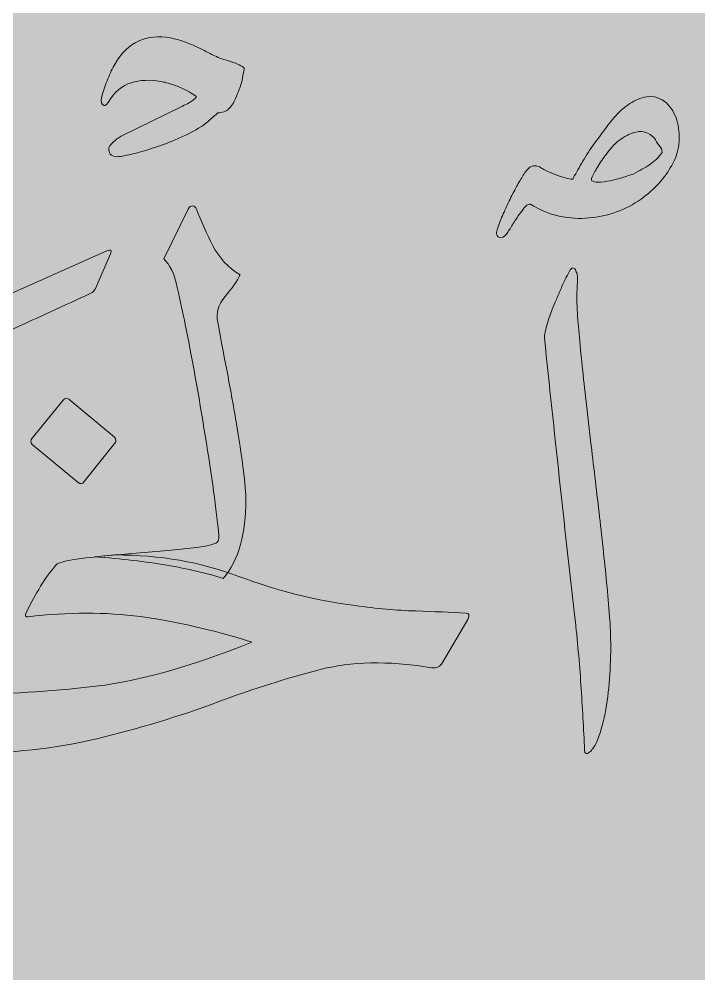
# Model space of a CAD drawing. Header units: inches. Extents: x -1481 to -429, y -1676 to -696.
# Drawn here: x -889.04 to -879.45, y -885.72 to -872.26 of the extents above; entities that cross this region are included whole.
import ezdxf

# ---------------------------------------------------------------- set-up
doc = ezdxf.new("R2010")
doc.units = ezdxf.units.IN
doc.header["$MEASUREMENT"] = 0
doc.layers.add('Layer 1', color=7, linetype='Continuous')

# ---------------------------------------------------------------- blocks, each defined once
blk = doc.blocks.new('block 233')
at = {"layer": 'Layer 1', "true_color": 0x009344}
h = blk.add_hatch(color=114, dxfattribs=at)
h.dxf.hatch_style = 2
h.paths.add_polyline_path([(-693.785, -985.727), (-933.785, -985.727), (-933.785, -695.727), (-693.785, -695.727)])
blk = doc.blocks.new('block 299')
at = {"layer": 'Layer 1', "color": 40, "lineweight": 30, "true_color": 0xf9a01b}
blk.add_open_spline([(-895.75, -776.717), (-895.75, -776.717), (-873.134, -776.717), (-873.134, -776.717), (-873.134, -776.717), (-873.134, -979.845), (-873.134, -979.845), (-873.134, -979.845), (-912.197, -979.845), (-912.197, -979.845), (-912.197, -979.845), (-912.197, -792.342), (-912.197, -792.342), (-912.197, -783.712), (-904.833, -776.717), (-895.75, -776.717)], degree=3, knots=[0, 0, 0, 0, 1, 1, 1, 2, 2, 2, 3, 3, 3, 4, 4, 4, 5, 5, 5, 5], dxfattribs=at)
blk = doc.blocks.new('block 298')
at = {"layer": 'Layer 1', "true_color": 0x49c6ea}
h = blk.add_hatch(color=133, dxfattribs=at)
h.dxf.hatch_style = 2
h.paths.add_polyline_path([(-918.978, -972.482), (-748.663, -972.482), (-748.663, -755.291), (-918.978, -755.291)])
h = blk.add_hatch(color=133, dxfattribs=at)
h.dxf.hatch_style = 2
h.paths.add_polyline_path([(-907.24, -967.404), (-761.143, -967.404), (-761.143, -765.838), (-907.24, -765.838)])
at = {"layer": 'Layer 1', "true_color": 0xfff4c8}
h = blk.add_hatch(color=254, dxfattribs=at)
h.dxf.hatch_style = 2
h.paths.add_polyline_path([(-911.867, -897.818), (-756.165, -897.818), (-756.165, -865.294), (-911.867, -865.294)])
at = {"layer": 'Layer 1'}
blk.add_blockref('block 299', (0, 0), dxfattribs=at)
blk = doc.blocks.new('block 359')
at = {"layer": 'Layer 1', "true_color": 0x231f20}
h = blk.add_hatch(color=250, dxfattribs=at)
h.dxf.hatch_style = 2
edge = h.paths.add_edge_path()
edge.add_spline(control_points=[(-888.033, -876.133), (-888.208, -876.214), (-888.391, -876.298), (-888.582, -876.385), (-888.772, -876.473), (-888.957, -876.557), (-889.135, -876.637), (-889.314, -876.718), (-889.48, -876.793), (-889.634, -876.863), (-889.788, -876.933), (-889.919, -876.991), (-890.027, -877.036), (-890.052, -877.047), (-890.069, -877.047), (-890.08, -877.036), (-890.09, -877.026), (-890.09, -877.01), (-890.08, -876.989), (-890.08, -876.989), (-889.823, -876.474), (-889.823, -876.474), (-889.805, -876.447), (-889.787, -876.427), (-889.768, -876.414), (-889.748, -876.402), (-889.73, -876.391), (-889.713, -876.38), (-889.713, -876.38), (-887.797, -875.53), (-887.797, -875.53), (-887.741, -875.505), (-887.723, -875.519), (-887.744, -875.572), (-887.744, -875.572), (-887.959, -876.06), (-887.959, -876.06), (-887.97, -876.091), (-887.994, -876.116), (-888.033, -876.133)], knot_values=[0, 0, 0, 0, 1, 1, 1, 2, 2, 2, 3, 3, 3, 4, 4, 4, 5, 5, 5, 6, 6, 6, 7, 7, 7, 8, 8, 8, 9, 9, 9, 10, 10, 10, 11, 11, 11, 12, 12, 12, 13, 13, 13, 13], degree=3, periodic=1)
at = {"layer": 'Layer 1', "lineweight": 0}
blk.add_open_spline([(-888.033, -876.133), (-888.208, -876.214), (-888.391, -876.298), (-888.582, -876.385), (-888.772, -876.473), (-888.957, -876.557), (-889.135, -876.637), (-889.314, -876.718), (-889.48, -876.793), (-889.634, -876.863), (-889.788, -876.933), (-889.919, -876.991), (-890.027, -877.036), (-890.052, -877.047), (-890.069, -877.047), (-890.08, -877.036), (-890.09, -877.026), (-890.09, -877.01), (-890.08, -876.989), (-890.08, -876.989), (-889.823, -876.474), (-889.823, -876.474), (-889.805, -876.447), (-889.787, -876.427), (-889.768, -876.414), (-889.748, -876.402), (-889.73, -876.391), (-889.713, -876.38), (-889.713, -876.38), (-887.797, -875.53), (-887.797, -875.53), (-887.741, -875.505), (-887.723, -875.519), (-887.744, -875.572), (-887.744, -875.572), (-887.959, -876.06), (-887.959, -876.06), (-887.97, -876.091), (-887.994, -876.116), (-888.033, -876.133)], degree=3, knots=[0, 0, 0, 0, 1, 1, 1, 2, 2, 2, 3, 3, 3, 4, 4, 4, 5, 5, 5, 6, 6, 6, 7, 7, 7, 8, 8, 8, 9, 9, 9, 10, 10, 10, 11, 11, 11, 12, 12, 12, 13, 13, 13, 13], dxfattribs=at)
blk = doc.blocks.new('block 360')
at = {"layer": 'Layer 1', "true_color": 0x231f20}
h = blk.add_hatch(color=250, dxfattribs=at)
h.dxf.hatch_style = 2
edge = h.paths.add_edge_path()
edge.add_spline(control_points=[(-885.859, -872.97), (-885.866, -872.995), (-885.875, -873.037), (-885.886, -873.097), (-885.896, -873.156), (-885.914, -873.215), (-885.938, -873.275), (-885.959, -873.324), (-885.98, -873.372), (-886.001, -873.419), (-886.022, -873.467), (-886.05, -873.504), (-886.085, -873.532), (-886.092, -873.546), (-886.112, -873.558), (-886.145, -873.569), (-886.179, -873.579), (-886.206, -873.585), (-886.227, -873.585), (-886.23, -873.585), (-886.242, -873.593), (-886.261, -873.611), (-886.28, -873.628), (-886.303, -873.648), (-886.329, -873.671), (-886.355, -873.694), (-886.381, -873.716), (-886.405, -873.737), (-886.43, -873.758), (-886.449, -873.772), (-886.463, -873.779), (-886.568, -873.842), (-886.677, -873.898), (-886.791, -873.947), (-886.905, -873.996), (-887.014, -874.038), (-887.119, -874.072), (-887.224, -874.108), (-887.318, -874.136), (-887.402, -874.157), (-887.486, -874.178), (-887.551, -874.192), (-887.597, -874.199), (-887.642, -874.206), (-887.681, -874.204), (-887.712, -874.193), (-887.743, -874.183), (-887.763, -874.157), (-887.77, -874.115), (-887.773, -874.094), (-887.768, -874.072), (-887.754, -874.051), (-887.74, -874.031), (-887.722, -874.01), (-887.701, -873.991), (-887.681, -873.972), (-887.66, -873.955), (-887.639, -873.942), (-887.618, -873.927), (-887.6, -873.917), (-887.586, -873.91), (-887.586, -873.91), (-886.731, -873.49), (-886.731, -873.49), (-886.661, -873.459), (-886.611, -873.431), (-886.581, -873.406), (-886.551, -873.382), (-886.536, -873.366), (-886.536, -873.359), (-886.536, -873.356), (-886.552, -873.343), (-886.584, -873.322), (-886.615, -873.301), (-886.655, -873.278), (-886.704, -873.254), (-886.753, -873.229), (-886.808, -873.207), (-886.867, -873.186), (-886.926, -873.165), (-886.984, -873.151), (-887.04, -873.144), (-887.191, -873.116), (-887.329, -873.121), (-887.455, -873.16), (-887.581, -873.198), (-887.689, -873.29), (-887.78, -873.438), (-887.812, -873.486), (-887.838, -873.496), (-887.859, -873.467), (-887.88, -873.437), (-887.882, -873.392), (-887.864, -873.332), (-887.84, -873.256), (-887.813, -873.18), (-887.783, -873.104), (-887.753, -873.029), (-887.719, -872.958), (-887.681, -872.892), (-887.499, -872.587), (-887.238, -872.467), (-886.899, -872.529), (-886.829, -872.544), (-886.765, -872.561), (-886.707, -872.582), (-886.649, -872.603), (-886.594, -872.626), (-886.542, -872.65), (-886.489, -872.675), (-886.436, -872.701), (-886.381, -872.729), (-886.327, -872.757), (-886.269, -872.785), (-886.206, -872.813), (-886.192, -872.82), (-886.165, -872.829), (-886.127, -872.839), (-886.088, -872.85), (-886.05, -872.862), (-886.011, -872.876), (-885.973, -872.89), (-885.938, -872.905), (-885.907, -872.92), (-885.875, -872.936), (-885.859, -872.953), (-885.859, -872.97)], knot_values=[0, 0, 0, 0, 1, 1, 1, 2, 2, 2, 3, 3, 3, 4, 4, 4, 5, 5, 5, 6, 6, 6, 7, 7, 7, 8, 8, 8, 9, 9, 9, 10, 10, 10, 11, 11, 11, 12, 12, 12, 13, 13, 13, 14, 14, 14, 15, 15, 15, 16, 16, 16, 17, 17, 17, 18, 18, 18, 19, 19, 19, 20, 20, 20, 21, 21, 21, 22, 22, 22, 23, 23, 23, 24, 24, 24, 25, 25, 25, 26, 26, 26, 27, 27, 27, 28, 28, 28, 29, 29, 29, 30, 30, 30, 31, 31, 31, 32, 32, 32, 33, 33, 33, 34, 34, 34, 35, 35, 35, 36, 36, 36, 37, 37, 37, 38, 38, 38, 39, 39, 39, 40, 40, 40, 41, 41, 41, 42, 42, 42, 42], degree=3, periodic=1)
at = {"layer": 'Layer 1', "lineweight": 0}
blk.add_open_spline([(-885.859, -872.97), (-885.866, -872.995), (-885.875, -873.037), (-885.886, -873.097), (-885.896, -873.156), (-885.914, -873.215), (-885.938, -873.275), (-885.959, -873.324), (-885.98, -873.372), (-886.001, -873.419), (-886.022, -873.467), (-886.05, -873.504), (-886.085, -873.532), (-886.092, -873.546), (-886.112, -873.558), (-886.145, -873.569), (-886.179, -873.579), (-886.206, -873.585), (-886.227, -873.585), (-886.23, -873.585), (-886.242, -873.593), (-886.261, -873.611), (-886.28, -873.628), (-886.303, -873.648), (-886.329, -873.671), (-886.355, -873.694), (-886.381, -873.716), (-886.405, -873.737), (-886.43, -873.758), (-886.449, -873.772), (-886.463, -873.779), (-886.568, -873.842), (-886.677, -873.898), (-886.791, -873.947), (-886.905, -873.996), (-887.014, -874.038), (-887.119, -874.072), (-887.224, -874.108), (-887.318, -874.136), (-887.402, -874.157), (-887.486, -874.178), (-887.551, -874.192), (-887.597, -874.199), (-887.642, -874.206), (-887.681, -874.204), (-887.712, -874.193), (-887.743, -874.183), (-887.763, -874.157), (-887.77, -874.115), (-887.773, -874.094), (-887.768, -874.072), (-887.754, -874.051), (-887.74, -874.031), (-887.722, -874.01), (-887.701, -873.991), (-887.681, -873.972), (-887.66, -873.955), (-887.639, -873.942), (-887.618, -873.927), (-887.6, -873.917), (-887.586, -873.91), (-887.586, -873.91), (-886.731, -873.49), (-886.731, -873.49), (-886.661, -873.459), (-886.611, -873.431), (-886.581, -873.406), (-886.551, -873.382), (-886.536, -873.366), (-886.536, -873.359), (-886.536, -873.356), (-886.552, -873.343), (-886.584, -873.322), (-886.615, -873.301), (-886.655, -873.278), (-886.704, -873.254), (-886.753, -873.229), (-886.808, -873.207), (-886.867, -873.186), (-886.926, -873.165), (-886.984, -873.151), (-887.04, -873.144), (-887.191, -873.116), (-887.329, -873.121), (-887.455, -873.16), (-887.581, -873.198), (-887.689, -873.29), (-887.78, -873.438), (-887.812, -873.486), (-887.838, -873.496), (-887.859, -873.467), (-887.88, -873.437), (-887.882, -873.392), (-887.864, -873.332), (-887.84, -873.256), (-887.813, -873.18), (-887.783, -873.104), (-887.753, -873.029), (-887.719, -872.958), (-887.681, -872.892), (-887.499, -872.587), (-887.238, -872.467), (-886.899, -872.529), (-886.829, -872.544), (-886.765, -872.561), (-886.707, -872.582), (-886.649, -872.603), (-886.594, -872.626), (-886.542, -872.65), (-886.489, -872.675), (-886.436, -872.701), (-886.381, -872.729), (-886.327, -872.757), (-886.269, -872.785), (-886.206, -872.813), (-886.192, -872.82), (-886.165, -872.829), (-886.127, -872.839), (-886.088, -872.85), (-886.05, -872.862), (-886.011, -872.876), (-885.973, -872.89), (-885.938, -872.905), (-885.907, -872.92), (-885.875, -872.936), (-885.859, -872.953), (-885.859, -872.97)], degree=3, knots=[0, 0, 0, 0, 1, 1, 1, 2, 2, 2, 3, 3, 3, 4, 4, 4, 5, 5, 5, 6, 6, 6, 7, 7, 7, 8, 8, 8, 9, 9, 9, 10, 10, 10, 11, 11, 11, 12, 12, 12, 13, 13, 13, 14, 14, 14, 15, 15, 15, 16, 16, 16, 17, 17, 17, 18, 18, 18, 19, 19, 19, 20, 20, 20, 21, 21, 21, 22, 22, 22, 23, 23, 23, 24, 24, 24, 25, 25, 25, 26, 26, 26, 27, 27, 27, 28, 28, 28, 29, 29, 29, 30, 30, 30, 31, 31, 31, 32, 32, 32, 33, 33, 33, 34, 34, 34, 35, 35, 35, 36, 36, 36, 37, 37, 37, 38, 38, 38, 39, 39, 39, 40, 40, 40, 41, 41, 41, 42, 42, 42, 42], dxfattribs=at)
blk = doc.blocks.new('block 297')
at = {"layer": 'Layer 1', "true_color": 0x231f20}
h = blk.add_hatch(color=250, dxfattribs=at)
h.dxf.hatch_style = 2
edge = h.paths.add_edge_path()
edge.add_spline(control_points=[(-887.971, -879.843), (-887.817, -879.829), (-887.584, -879.809), (-887.271, -879.783), (-886.958, -879.757), (-886.701, -879.731), (-886.502, -879.707), (-886.418, -879.696), (-886.347, -879.682), (-886.289, -879.662), (-886.232, -879.643), (-886.208, -879.604), (-886.218, -879.544), (-886.253, -879.18), (-886.317, -878.711), (-886.41, -878.135), (-886.503, -877.559), (-886.596, -877.037), (-886.691, -876.568), (-886.726, -876.414), (-886.763, -876.241), (-886.804, -876.049), (-886.844, -875.856), (-886.908, -875.722), (-886.995, -875.645), (-886.995, -875.645), (-886.649, -874.941), (-886.649, -874.941), (-886.635, -874.91), (-886.615, -874.895), (-886.588, -874.897), (-886.562, -874.898), (-886.544, -874.913), (-886.533, -874.941), (-886.467, -875.116), (-886.39, -875.289), (-886.302, -875.458), (-886.215, -875.628), (-886.087, -875.765), (-885.919, -875.87), (-885.961, -875.958), (-886.031, -876.058), (-886.129, -876.172), (-886.227, -876.286), (-886.262, -876.407), (-886.234, -876.537), (-886.196, -876.736), (-886.153, -876.96), (-886.106, -877.209), (-886.058, -877.457), (-886.015, -877.701), (-885.974, -877.941), (-885.934, -878.181), (-885.901, -878.401), (-885.875, -878.602), (-885.848, -878.803), (-885.835, -878.953), (-885.835, -879.051), (-885.835, -879.271), (-885.861, -879.477), (-885.911, -879.668), (-885.962, -879.858), (-886.044, -880.018), (-886.155, -880.148), (-886.39, -880.074), (-886.656, -880.012), (-886.953, -879.961), (-887.251, -879.911), (-887.59, -879.871), (-887.971, -879.843)], knot_values=[0, 0, 0, 0, 1, 1, 1, 2, 2, 2, 3, 3, 3, 4, 4, 4, 5, 5, 5, 6, 6, 6, 7, 7, 7, 8, 8, 8, 9, 9, 9, 10, 10, 10, 11, 11, 11, 12, 12, 12, 13, 13, 13, 14, 14, 14, 15, 15, 15, 16, 16, 16, 17, 17, 17, 18, 18, 18, 19, 19, 19, 20, 20, 20, 21, 21, 21, 22, 22, 22, 23, 23, 23, 23], degree=3, periodic=1)
edge = h.paths.add_edge_path()
edge.add_spline(control_points=[(-881.227, -874.521), (-881.192, -874.455), (-881.151, -874.381), (-881.103, -874.298), (-881.056, -874.216), (-881.001, -874.13), (-880.938, -874.039), (-880.872, -873.951), (-880.809, -873.868), (-880.752, -873.789), (-880.694, -873.711), (-880.634, -873.64), (-880.571, -873.577), (-880.508, -873.514), (-880.439, -873.462), (-880.366, -873.422), (-880.292, -873.382), (-880.207, -873.358), (-880.109, -873.351), (-880, -873.372), (-879.916, -873.421), (-879.857, -873.498), (-879.797, -873.575), (-879.758, -873.663), (-879.739, -873.763), (-879.72, -873.863), (-879.719, -873.964), (-879.736, -874.067), (-879.754, -874.171), (-879.785, -874.257), (-879.831, -874.327), (-879.929, -874.506), (-880.072, -874.663), (-880.261, -874.8), (-880.481, -874.954), (-880.728, -875.043), (-881.001, -875.067), (-881.13, -875.081), (-881.269, -875.073), (-881.416, -875.041), (-881.563, -875.01), (-881.697, -874.954), (-881.82, -874.873), (-881.841, -874.866), (-881.865, -874.877), (-881.893, -874.907), (-881.921, -874.937), (-881.951, -874.975), (-881.982, -875.02), (-882.014, -875.066), (-882.045, -875.114), (-882.077, -875.164), (-882.108, -875.215), (-882.136, -875.258), (-882.161, -875.293), (-882.196, -875.338), (-882.228, -875.355), (-882.258, -875.343), (-882.288, -875.331), (-882.303, -875.307), (-882.303, -875.272), (-882.289, -875.219), (-882.268, -875.158), (-882.24, -875.088), (-882.212, -875.018), (-882.181, -874.948), (-882.148, -874.878), (-882.115, -874.808), (-882.08, -874.74), (-882.045, -874.674), (-882.01, -874.607), (-881.977, -874.549), (-881.946, -874.5), (-881.918, -874.448), (-881.885, -874.402), (-881.846, -874.364), (-881.807, -874.325), (-881.755, -874.32), (-881.689, -874.348), (-881.675, -874.362), (-881.647, -874.379), (-881.607, -874.398), (-881.567, -874.417), (-881.522, -874.437), (-881.473, -874.456), (-881.424, -874.475), (-881.377, -874.491), (-881.332, -874.503), (-881.286, -874.515), (-881.251, -874.521), (-881.227, -874.521)], knot_values=[0, 0, 0, 0, 1, 1, 1, 2, 2, 2, 3, 3, 3, 4, 4, 4, 5, 5, 5, 6, 6, 6, 7, 7, 7, 8, 8, 8, 9, 9, 9, 10, 10, 10, 11, 11, 11, 12, 12, 12, 13, 13, 13, 14, 14, 14, 15, 15, 15, 16, 16, 16, 17, 17, 17, 18, 18, 18, 19, 19, 19, 20, 20, 20, 21, 21, 21, 22, 22, 22, 23, 23, 23, 24, 24, 24, 25, 25, 25, 26, 26, 26, 27, 27, 27, 28, 28, 28, 29, 29, 29, 30, 30, 30, 30], degree=3, periodic=1)
edge = h.paths.add_edge_path()
edge.add_spline(control_points=[(-881.232, -875.771), (-881.211, -875.771), (-881.196, -875.779), (-881.187, -875.797), (-881.179, -875.814), (-881.172, -875.834), (-881.166, -875.855), (-881.161, -875.876), (-881.158, -875.897), (-881.158, -875.92), (-881.158, -875.943), (-881.158, -875.959), (-881.158, -875.97), (-881.169, -876.103), (-881.171, -876.233), (-881.164, -876.361), (-881.157, -876.489), (-881.146, -876.617), (-881.132, -876.747), (-881.104, -877.058), (-881.071, -877.38), (-881.032, -877.712), (-880.994, -878.045), (-880.955, -878.379), (-880.914, -878.715), (-880.874, -879.051), (-880.836, -879.385), (-880.799, -879.717), (-880.762, -880.05), (-880.732, -880.373), (-880.707, -880.688), (-880.697, -880.811), (-880.691, -880.955), (-880.691, -881.121), (-880.691, -881.288), (-880.698, -881.456), (-880.712, -881.625), (-880.726, -881.795), (-880.75, -881.957), (-880.783, -882.111), (-880.816, -882.265), (-880.859, -882.394), (-880.912, -882.499), (-880.929, -882.527), (-880.947, -882.552), (-880.964, -882.573), (-880.982, -882.594), (-880.999, -882.608), (-881.017, -882.615), (-881.045, -882.622), (-881.059, -882.608), (-881.059, -882.573), (-881.073, -882.268), (-881.09, -881.96), (-881.111, -881.649), (-881.132, -881.337), (-881.16, -881.021), (-881.195, -880.699), (-881.272, -880.031), (-881.346, -879.373), (-881.416, -878.725), (-881.486, -878.078), (-881.556, -877.424), (-881.626, -876.763), (-881.619, -876.682), (-881.601, -876.6), (-881.573, -876.516), (-881.545, -876.432), (-881.512, -876.344), (-881.473, -876.253), (-881.452, -876.204), (-881.43, -876.151), (-881.405, -876.093), (-881.381, -876.036), (-881.357, -875.983), (-881.334, -875.936), (-881.312, -875.889), (-881.291, -875.849), (-881.274, -875.818), (-881.256, -875.786), (-881.242, -875.771), (-881.232, -875.771)], knot_values=[0, 0, 0, 0, 1, 1, 1, 2, 2, 2, 3, 3, 3, 4, 4, 4, 5, 5, 5, 6, 6, 6, 7, 7, 7, 8, 8, 8, 9, 9, 9, 10, 10, 10, 11, 11, 11, 12, 12, 12, 13, 13, 13, 14, 14, 14, 15, 15, 15, 16, 16, 16, 17, 17, 17, 18, 18, 18, 19, 19, 19, 20, 20, 20, 21, 21, 21, 22, 22, 22, 23, 23, 23, 24, 24, 24, 25, 25, 25, 26, 26, 26, 27, 27, 27, 27], degree=3, periodic=1)
edge = h.paths.add_edge_path()
edge.add_spline(control_points=[(-880.077, -873.939), (-880.154, -873.862), (-880.238, -873.834), (-880.329, -873.855), (-880.42, -873.876), (-880.504, -873.918), (-880.581, -873.981), (-880.613, -874.002), (-880.652, -874.041), (-880.699, -874.099), (-880.746, -874.157), (-880.791, -874.217), (-880.833, -874.28), (-880.875, -874.343), (-880.909, -874.4), (-880.935, -874.451), (-880.962, -874.501), (-880.969, -874.532), (-880.959, -874.542), (-880.927, -874.56), (-880.884, -874.566), (-880.828, -874.561), (-880.772, -874.556), (-880.714, -874.546), (-880.655, -874.532), (-880.595, -874.518), (-880.54, -874.502), (-880.489, -874.485), (-880.439, -874.467), (-880.401, -874.455), (-880.376, -874.448), (-880.285, -874.402), (-880.208, -874.359), (-880.143, -874.317), (-880.078, -874.275), (-880.019, -874.217), (-879.967, -874.144), (-879.967, -874.109), (-879.98, -874.075), (-880.006, -874.044), (-880.033, -874.012), (-880.056, -873.977), (-880.077, -873.939)], knot_values=[0, 0, 0, 0, 1, 1, 1, 2, 2, 2, 3, 3, 3, 4, 4, 4, 5, 5, 5, 6, 6, 6, 7, 7, 7, 8, 8, 8, 9, 9, 9, 10, 10, 10, 11, 11, 11, 12, 12, 12, 13, 13, 13, 14, 14, 14, 14], degree=3, periodic=1)
h = blk.add_hatch(color=250, dxfattribs=at)
h.dxf.hatch_style = 2
edge = h.paths.add_edge_path()
edge.add_spline(control_points=[(-884.295, -880.531), (-883.991, -880.573), (-883.707, -880.598), (-883.445, -880.607), (-883.182, -880.616), (-882.945, -880.625), (-882.731, -880.636), (-882.689, -880.636), (-882.68, -880.666), (-882.705, -880.725), (-882.705, -880.725), (-883.077, -881.355), (-883.077, -881.355), (-883.109, -881.404), (-883.167, -881.42), (-883.251, -881.402), (-883.832, -881.308), (-884.349, -881.319), (-884.804, -881.436), (-885.259, -881.554), (-885.73, -881.703), (-886.216, -881.885), (-886.783, -882.095), (-887.358, -882.269), (-887.94, -882.407), (-888.523, -882.546), (-889.152, -882.615), (-889.827, -882.615), (-889.827, -882.615), (-889.927, -882.615), (-889.927, -882.615), (-890.042, -882.615), (-890.13, -882.572), (-890.189, -882.486), (-890.249, -882.4), (-890.278, -882.306), (-890.278, -882.203), (-890.278, -882.099), (-890.249, -882.004), (-890.189, -881.917), (-890.13, -881.829), (-890.042, -881.785), (-889.927, -881.785), (-889.927, -881.785), (-889.827, -881.785), (-889.827, -881.785), (-889.337, -881.785), (-888.756, -881.751), (-888.082, -881.683), (-887.408, -881.615), (-886.633, -881.402), (-885.754, -881.045), (-886.311, -880.87), (-886.834, -880.751), (-887.324, -880.686), (-887.813, -880.621), (-888.342, -880.622), (-888.909, -880.688), (-888.944, -880.692), (-888.954, -880.676), (-888.94, -880.641), (-888.888, -880.533), (-888.827, -880.42), (-888.759, -880.303), (-888.691, -880.185), (-888.616, -880.08), (-888.536, -879.985), (-888.508, -879.95), (-888.483, -879.931), (-888.462, -879.927), (-888.375, -879.899), (-888.226, -879.874), (-888.016, -879.851), (-887.806, -879.829), (-887.693, -879.817), (-887.675, -879.817), (-887.049, -879.817), (-886.47, -879.918), (-885.938, -880.119), (-885.406, -880.32), (-884.859, -880.457), (-884.295, -880.531)], knot_values=[0, 0, 0, 0, 1, 1, 1, 2, 2, 2, 3, 3, 3, 4, 4, 4, 5, 5, 5, 6, 6, 6, 7, 7, 7, 8, 8, 8, 9, 9, 9, 10, 10, 10, 11, 11, 11, 12, 12, 12, 13, 13, 13, 14, 14, 14, 15, 15, 15, 16, 16, 16, 17, 17, 17, 18, 18, 18, 19, 19, 19, 20, 20, 20, 21, 21, 21, 22, 22, 22, 23, 23, 23, 24, 24, 24, 25, 25, 25, 26, 26, 26, 27, 27, 27, 27], degree=3, periodic=1)
edge = h.paths.add_edge_path()
edge.add_spline(control_points=[(-888.415, -877.634), (-888.387, -877.602), (-888.361, -877.599), (-888.336, -877.623), (-888.336, -877.623), (-887.691, -878.159), (-887.691, -878.159), (-887.663, -878.19), (-887.661, -878.218), (-887.686, -878.243), (-887.686, -878.243), (-888.116, -878.783), (-888.116, -878.783), (-888.141, -878.818), (-888.169, -878.822), (-888.2, -878.794), (-888.2, -878.794), (-888.851, -878.258), (-888.851, -878.258), (-888.875, -878.234), (-888.875, -878.204), (-888.851, -878.169), (-888.851, -878.169), (-888.415, -877.634), (-888.415, -877.634), (-888.415, -877.634), (-888.415, -877.634), (-888.415, -877.634)], knot_values=[0, 0, 0, 0, 1, 1, 1, 2, 2, 2, 3, 3, 3, 4, 4, 4, 5, 5, 5, 6, 6, 6, 7, 7, 7, 8, 8, 8, 9, 9, 9, 9], degree=3, periodic=1)
at = {"layer": 'Layer 1', "lineweight": 0}
for points, knots in [([(-881.227, -874.521), (-881.192, -874.455), (-881.151, -874.381), (-881.103, -874.298), (-881.056, -874.216), (-881.001, -874.13), (-880.938, -874.039), (-880.872, -873.951), (-880.809, -873.868), (-880.752, -873.789), (-880.694, -873.711), (-880.634, -873.64), (-880.571, -873.577), (-880.508, -873.514), (-880.439, -873.462), (-880.366, -873.422), (-880.292, -873.382), (-880.207, -873.358), (-880.109, -873.351), (-880, -873.372), (-879.916, -873.421), (-879.857, -873.498), (-879.797, -873.575), (-879.758, -873.663), (-879.739, -873.763), (-879.72, -873.863), (-879.719, -873.964), (-879.736, -874.067), (-879.754, -874.171), (-879.785, -874.257), (-879.831, -874.327), (-879.929, -874.506), (-880.072, -874.663), (-880.261, -874.8), (-880.481, -874.954), (-880.728, -875.043), (-881.001, -875.067), (-881.13, -875.081), (-881.269, -875.073), (-881.416, -875.041), (-881.563, -875.01), (-881.697, -874.954), (-881.82, -874.873), (-881.841, -874.866), (-881.865, -874.877), (-881.893, -874.907), (-881.921, -874.937), (-881.951, -874.975), (-881.982, -875.02), (-882.014, -875.066), (-882.045, -875.114), (-882.077, -875.164), (-882.108, -875.215), (-882.136, -875.258), (-882.161, -875.293), (-882.196, -875.338), (-882.228, -875.355), (-882.258, -875.343), (-882.288, -875.331), (-882.303, -875.307), (-882.303, -875.272), (-882.289, -875.219), (-882.268, -875.158), (-882.24, -875.088), (-882.212, -875.018), (-882.181, -874.948), (-882.148, -874.878), (-882.115, -874.808), (-882.08, -874.74), (-882.045, -874.674), (-882.01, -874.607), (-881.977, -874.549), (-881.946, -874.5), (-881.918, -874.448), (-881.885, -874.402), (-881.846, -874.364), (-881.807, -874.325), (-881.755, -874.32), (-881.689, -874.348), (-881.675, -874.362), (-881.647, -874.379), (-881.607, -874.398), (-881.567, -874.417), (-881.522, -874.437), (-881.473, -874.456), (-881.424, -874.475), (-881.377, -874.491), (-881.332, -874.503), (-881.286, -874.515), (-881.251, -874.521), (-881.227, -874.521)], [0, 0, 0, 0, 1, 1, 1, 2, 2, 2, 3, 3, 3, 4, 4, 4, 5, 5, 5, 6, 6, 6, 7, 7, 7, 8, 8, 8, 9, 9, 9, 10, 10, 10, 11, 11, 11, 12, 12, 12, 13, 13, 13, 14, 14, 14, 15, 15, 15, 16, 16, 16, 17, 17, 17, 18, 18, 18, 19, 19, 19, 20, 20, 20, 21, 21, 21, 22, 22, 22, 23, 23, 23, 24, 24, 24, 25, 25, 25, 26, 26, 26, 27, 27, 27, 28, 28, 28, 29, 29, 29, 30, 30, 30, 30]), ([(-880.077, -873.939), (-880.154, -873.862), (-880.238, -873.834), (-880.329, -873.855), (-880.42, -873.876), (-880.504, -873.918), (-880.581, -873.981), (-880.613, -874.002), (-880.652, -874.041), (-880.699, -874.099), (-880.746, -874.157), (-880.791, -874.217), (-880.833, -874.28), (-880.875, -874.343), (-880.909, -874.4), (-880.935, -874.451), (-880.962, -874.501), (-880.969, -874.532), (-880.959, -874.542), (-880.927, -874.56), (-880.884, -874.566), (-880.828, -874.561), (-880.772, -874.556), (-880.714, -874.546), (-880.655, -874.532), (-880.595, -874.518), (-880.54, -874.502), (-880.489, -874.485), (-880.439, -874.467), (-880.401, -874.455), (-880.376, -874.448), (-880.285, -874.402), (-880.208, -874.359), (-880.143, -874.317), (-880.078, -874.275), (-880.019, -874.217), (-879.967, -874.144), (-879.967, -874.109), (-879.98, -874.075), (-880.006, -874.044), (-880.033, -874.012), (-880.056, -873.977), (-880.077, -873.939)], [0, 0, 0, 0, 1, 1, 1, 2, 2, 2, 3, 3, 3, 4, 4, 4, 5, 5, 5, 6, 6, 6, 7, 7, 7, 8, 8, 8, 9, 9, 9, 10, 10, 10, 11, 11, 11, 12, 12, 12, 13, 13, 13, 14, 14, 14, 14]), ([(-887.971, -879.843), (-887.817, -879.829), (-887.584, -879.809), (-887.271, -879.783), (-886.958, -879.757), (-886.701, -879.731), (-886.502, -879.707), (-886.418, -879.696), (-886.347, -879.682), (-886.289, -879.662), (-886.232, -879.643), (-886.208, -879.604), (-886.218, -879.544), (-886.253, -879.18), (-886.317, -878.711), (-886.41, -878.135), (-886.503, -877.559), (-886.596, -877.037), (-886.691, -876.568), (-886.726, -876.414), (-886.763, -876.241), (-886.804, -876.049), (-886.844, -875.856), (-886.908, -875.722), (-886.995, -875.645), (-886.995, -875.645), (-886.649, -874.941), (-886.649, -874.941), (-886.635, -874.91), (-886.615, -874.895), (-886.588, -874.897), (-886.562, -874.898), (-886.544, -874.913), (-886.533, -874.941), (-886.467, -875.116), (-886.39, -875.289), (-886.302, -875.458), (-886.215, -875.628), (-886.087, -875.765), (-885.919, -875.87), (-885.961, -875.958), (-886.031, -876.058), (-886.129, -876.172), (-886.227, -876.286), (-886.262, -876.407), (-886.234, -876.537), (-886.196, -876.736), (-886.153, -876.96), (-886.106, -877.209), (-886.058, -877.457), (-886.015, -877.701), (-885.974, -877.941), (-885.934, -878.181), (-885.901, -878.401), (-885.875, -878.602), (-885.848, -878.803), (-885.835, -878.953), (-885.835, -879.051), (-885.835, -879.271), (-885.861, -879.477), (-885.911, -879.668), (-885.962, -879.858), (-886.044, -880.018), (-886.155, -880.148), (-886.39, -880.074), (-886.656, -880.012), (-886.953, -879.961), (-887.251, -879.911), (-887.59, -879.871), (-887.971, -879.843)], [0, 0, 0, 0, 1, 1, 1, 2, 2, 2, 3, 3, 3, 4, 4, 4, 5, 5, 5, 6, 6, 6, 7, 7, 7, 8, 8, 8, 9, 9, 9, 10, 10, 10, 11, 11, 11, 12, 12, 12, 13, 13, 13, 14, 14, 14, 15, 15, 15, 16, 16, 16, 17, 17, 17, 18, 18, 18, 19, 19, 19, 20, 20, 20, 21, 21, 21, 22, 22, 22, 23, 23, 23, 23]), ([(-881.232, -875.771), (-881.211, -875.771), (-881.196, -875.779), (-881.187, -875.797), (-881.179, -875.814), (-881.172, -875.834), (-881.166, -875.855), (-881.161, -875.876), (-881.158, -875.897), (-881.158, -875.92), (-881.158, -875.943), (-881.158, -875.959), (-881.158, -875.97), (-881.169, -876.103), (-881.171, -876.233), (-881.164, -876.361), (-881.157, -876.489), (-881.146, -876.617), (-881.132, -876.747), (-881.104, -877.058), (-881.071, -877.38), (-881.032, -877.712), (-880.994, -878.045), (-880.955, -878.379), (-880.914, -878.715), (-880.874, -879.051), (-880.836, -879.385), (-880.799, -879.717), (-880.762, -880.05), (-880.732, -880.373), (-880.707, -880.688), (-880.697, -880.811), (-880.691, -880.955), (-880.691, -881.121), (-880.691, -881.288), (-880.698, -881.456), (-880.712, -881.625), (-880.726, -881.795), (-880.75, -881.957), (-880.783, -882.111), (-880.816, -882.265), (-880.859, -882.394), (-880.912, -882.499), (-880.929, -882.527), (-880.947, -882.552), (-880.964, -882.573), (-880.982, -882.594), (-880.999, -882.608), (-881.017, -882.615), (-881.045, -882.622), (-881.059, -882.608), (-881.059, -882.573), (-881.073, -882.268), (-881.09, -881.96), (-881.111, -881.649), (-881.132, -881.337), (-881.16, -881.021), (-881.195, -880.699), (-881.272, -880.031), (-881.346, -879.373), (-881.416, -878.725), (-881.486, -878.078), (-881.556, -877.424), (-881.626, -876.763), (-881.619, -876.682), (-881.601, -876.6), (-881.573, -876.516), (-881.545, -876.432), (-881.512, -876.344), (-881.473, -876.253), (-881.452, -876.204), (-881.43, -876.151), (-881.405, -876.093), (-881.381, -876.036), (-881.357, -875.983), (-881.334, -875.936), (-881.312, -875.889), (-881.291, -875.849), (-881.274, -875.818), (-881.256, -875.786), (-881.242, -875.771), (-881.232, -875.771)], [0, 0, 0, 0, 1, 1, 1, 2, 2, 2, 3, 3, 3, 4, 4, 4, 5, 5, 5, 6, 6, 6, 7, 7, 7, 8, 8, 8, 9, 9, 9, 10, 10, 10, 11, 11, 11, 12, 12, 12, 13, 13, 13, 14, 14, 14, 15, 15, 15, 16, 16, 16, 17, 17, 17, 18, 18, 18, 19, 19, 19, 20, 20, 20, 21, 21, 21, 22, 22, 22, 23, 23, 23, 24, 24, 24, 25, 25, 25, 26, 26, 26, 27, 27, 27, 27]), ([(-888.415, -877.634), (-888.387, -877.602), (-888.361, -877.599), (-888.336, -877.623), (-888.336, -877.623), (-887.691, -878.159), (-887.691, -878.159), (-887.663, -878.19), (-887.661, -878.218), (-887.686, -878.243), (-887.686, -878.243), (-888.116, -878.783), (-888.116, -878.783), (-888.141, -878.818), (-888.169, -878.822), (-888.2, -878.794), (-888.2, -878.794), (-888.851, -878.258), (-888.851, -878.258), (-888.875, -878.234), (-888.875, -878.204), (-888.851, -878.169), (-888.851, -878.169), (-888.415, -877.634), (-888.415, -877.634), (-888.415, -877.634), (-888.415, -877.634), (-888.415, -877.634)], [0, 0, 0, 0, 1, 1, 1, 2, 2, 2, 3, 3, 3, 4, 4, 4, 5, 5, 5, 6, 6, 6, 7, 7, 7, 8, 8, 8, 9, 9, 9, 9]), ([(-884.295, -880.531), (-883.991, -880.573), (-883.707, -880.598), (-883.445, -880.607), (-883.182, -880.616), (-882.945, -880.625), (-882.731, -880.636), (-882.689, -880.636), (-882.68, -880.666), (-882.705, -880.725), (-882.705, -880.725), (-883.077, -881.355), (-883.077, -881.355), (-883.109, -881.404), (-883.167, -881.42), (-883.251, -881.402), (-883.832, -881.308), (-884.349, -881.319), (-884.804, -881.436), (-885.259, -881.554), (-885.73, -881.703), (-886.216, -881.885), (-886.783, -882.095), (-887.358, -882.269), (-887.94, -882.407), (-888.523, -882.546), (-889.152, -882.615), (-889.827, -882.615), (-889.827, -882.615), (-889.927, -882.615), (-889.927, -882.615), (-890.042, -882.615), (-890.13, -882.572), (-890.189, -882.486), (-890.249, -882.4), (-890.278, -882.306), (-890.278, -882.203), (-890.278, -882.099), (-890.249, -882.004), (-890.189, -881.917), (-890.13, -881.829), (-890.042, -881.785), (-889.927, -881.785), (-889.927, -881.785), (-889.827, -881.785), (-889.827, -881.785), (-889.337, -881.785), (-888.756, -881.751), (-888.082, -881.683), (-887.408, -881.615), (-886.633, -881.402), (-885.754, -881.045), (-886.311, -880.87), (-886.834, -880.751), (-887.324, -880.686), (-887.813, -880.621), (-888.342, -880.622), (-888.909, -880.688), (-888.944, -880.692), (-888.954, -880.676), (-888.94, -880.641), (-888.888, -880.533), (-888.827, -880.42), (-888.759, -880.303), (-888.691, -880.185), (-888.616, -880.08), (-888.536, -879.985), (-888.508, -879.95), (-888.483, -879.931), (-888.462, -879.927), (-888.375, -879.899), (-888.226, -879.874), (-888.016, -879.851), (-887.806, -879.829), (-887.693, -879.817), (-887.675, -879.817), (-887.049, -879.817), (-886.47, -879.918), (-885.938, -880.119), (-885.406, -880.32), (-884.859, -880.457), (-884.295, -880.531)], [0, 0, 0, 0, 1, 1, 1, 2, 2, 2, 3, 3, 3, 4, 4, 4, 5, 5, 5, 6, 6, 6, 7, 7, 7, 8, 8, 8, 9, 9, 9, 10, 10, 10, 11, 11, 11, 12, 12, 12, 13, 13, 13, 14, 14, 14, 15, 15, 15, 16, 16, 16, 17, 17, 17, 18, 18, 18, 19, 19, 19, 20, 20, 20, 21, 21, 21, 22, 22, 22, 23, 23, 23, 24, 24, 24, 25, 25, 25, 26, 26, 26, 27, 27, 27, 27])]:
    blk.add_open_spline(points, degree=3, knots=knots, dxfattribs=at)
at = {"layer": 'Layer 1'}
for name in ['block 298', 'block 360', 'block 359']:
    blk.add_blockref(name, (0, 0), dxfattribs=at)

msp = doc.modelspace()

# ---------------------------------------------------------------- hatches: boundary and pattern name
at = {"layer": 'Layer 1', "true_color": 0x006738}
h = msp.add_hatch(color=116, dxfattribs=at)
h.dxf.hatch_style = 2
h.paths.add_polyline_path([(-749.015, -970.727), (-919.015, -970.727), (-919.015, -752.351), (-749.015, -752.351)])

# ---------------------------------------------------------------- block references
at = {"layer": 'Layer 1'}
for name in ['block 233', 'block 297']:
    msp.add_blockref(name, (0, 0), dxfattribs=at)

doc.saveas('drawing.dxf')
